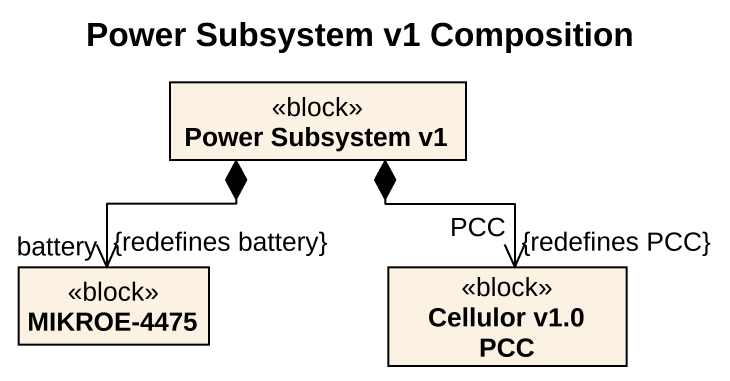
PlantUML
@startuml
title Power Subsystem v1 Composition
hide circle
hide empty members
class "Power Subsystem v1" as Power_Subsystem_v1 <<block>>
class "MIKROE-4475" as MIKROE_4475 <<block>>
class "Cellulor v1.0 PCC" as Cellulor_v1_0_PCC <<block>>
Power_Subsystem_v1 *--> "battery\n{redefines battery}" MIKROE_4475
Power_Subsystem_v1 *--> "PCC\n{redefines PCC}" Cellulor_v1_0_PCC
@enduml
